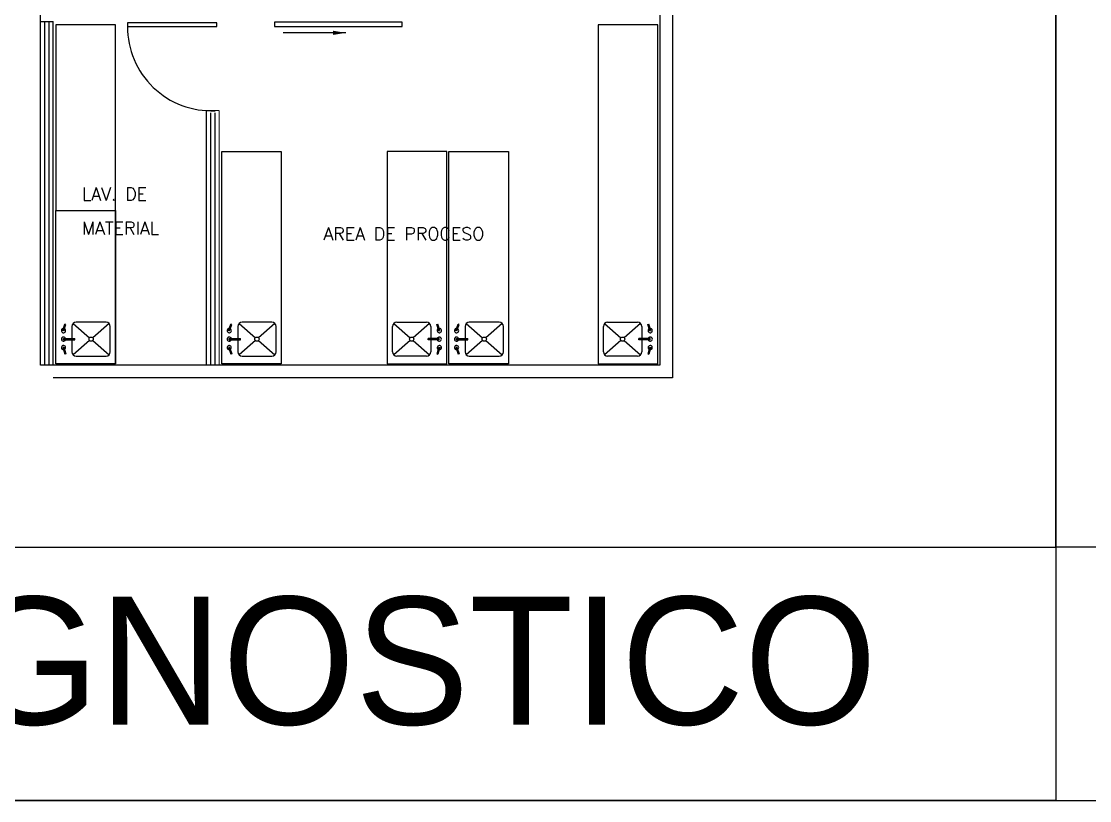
# Model space of a CAD drawing. Header units: millimetres. Extents: x 2523 to 2756, y 378 to 482.
# Drawn here: x 2724.74 to 2737.29, y 378.27 to 387.42 of the extents above; entities that cross this region are included whole.
import ezdxf

# ---------------------------------------------------------------- set-up
doc = ezdxf.new("R2010")
doc.units = ezdxf.units.MM
doc.layers.get('Defpoints').update_dxf_attribs({"color": 8})
for name, color, linetype in [('CANCEL', 6, 'Continuous'), ('M', 5, 'Continuous'), ('MOBILIARIO', 161, 'Continuous'), ('MS', 8, 'Continuous'), ('TEXTOS', 3, 'Continuous')]:
    doc.layers.add(name, color=color, linetype=linetype)
doc.layers.add('MUROBAJO', color=4, linetype='Continuous', lineweight=0)
doc.styles.add('ROMANS', font='romans.shx')
doc.styles.get("Standard").update_dxf_attribs({"font": 'arial.ttf'})
doc.styles.add('STYLE1', font='GOTHIC.TTF')
doc.dimstyles.new('GABY', dxfattribs={"dimtxt": 0.15, "dimasz": 0.15, "dimexe": 0.18, "dimexo": 0.0625, "dimgap": 0.09, "dimtad": 0, "dimtih": 1, "dimtoh": 1, "dimzin": 0, "dimdsep": 46, "dimtxsty": 'Standard', "dimcen": 0.09, "dimadec": 0, "dimazin": 0, "dimtfac": 1, "dimtofl": 0, "dimtmove": 0, "dimatfit": 3, "dimfxl": 0.18, "dimtolj": 1, "dimtzin": 0, "dimarcsym": 0})

# ---------------------------------------------------------------- blocks, each defined once
blk = doc.blocks.new('PK120')
at = {"layer": 'CANCEL'}
blk.add_lwpolyline([(1.178, -0.025), (1.178, 1.175), (1.131, 1.175), (1.131, -0.025), (1.178, -0.025), (1.178, 1.165)], dxfattribs=at)
blk.add_arc((1.124, 0.05), 1.125, 89.6506, 182.5573, dxfattribs=at)

msp = doc.modelspace()

# ---------------------------------------------------------------- linework, layer by layer
at = {"layer": 'CANCEL'}
for p, q in [((2724.9652, 383.3805), (2724.9652, 387.4181)), ((2725.0152, 383.3805), (2725.0152, 387.4181)), ((2725.0652, 383.3805), (2725.0652, 387.4181)), ((2725.1152, 383.3805), (2725.1152, 387.4181)), ((2726.9152, 383.3805), (2726.9152, 386.3689))]:
    msp.add_line(p, q, dxfattribs=at)
msp.add_lwpolyline([(2727.713, 387.3581), (2729.213, 387.3581), (2729.213, 387.4081), (2727.713, 387.4081)], close=True, dxfattribs=at)
for points in [[(2726.9652, 383.3805), (2726.9652, 386.3438)], [(2727.0152, 383.3805), (2727.0152, 386.3438)]]:
    msp.add_lwpolyline(points, dxfattribs=at)
at = {"layer": 'Defpoints'}
msp.add_lwpolyline([(2522.655, 381.2436), (2736.8942, 381.2436)], dxfattribs=at)
at = {"layer": 'M'}
for p, q in [((2724.9652, 387.4181), (2724.9652, 388.3957)), ((2724.9652, 387.4181), (2725.1152, 387.4181)), ((2732.2402, 383.3805), (2724.9652, 383.3805)), ((2732.3902, 383.2305), (2725.1152, 383.2305))]:
    msp.add_line(p, q, dxfattribs=at)
for points in [[(2732.2402, 387.5681), (2732.2402, 383.3805)], [(2732.3902, 387.5681), (2732.3902, 383.2305)]]:
    msp.add_lwpolyline(points, dxfattribs=at)
at = {"layer": 'MOBILIARIO'}
for p, q in [((2725.3345, 383.8362), (2725.3345, 383.5362)), ((2725.7345, 383.8862), (2725.3845, 383.8862)), ((2725.7845, 383.5362), (2725.7845, 383.8362)), ((2727.2824, 383.8362), (2727.2824, 383.5362)), ((2727.6824, 383.8862), (2727.3324, 383.8862)), ((2727.7324, 383.5362), (2727.7324, 383.8362)), ((2729.0996, 383.5362), (2729.0996, 383.8362)), ((2729.1496, 383.8862), (2729.4996, 383.8862)), ((2729.5496, 383.8362), (2729.5496, 383.5362)), ((2729.9523, 383.8362), (2729.9523, 383.5362)), ((2730.3523, 383.8862), (2730.0023, 383.8862)), ((2730.4023, 383.5362), (2730.4023, 383.8362)), ((2731.5773, 383.5362), (2731.5773, 383.8362)), ((2731.6273, 383.8862), (2731.9773, 383.8862)), ((2732.0273, 383.8362), (2732.0273, 383.5362)), ((2725.3845, 383.4862), (2725.7345, 383.4862)), ((2727.3324, 383.4862), (2727.6824, 383.4862)), ((2729.4996, 383.4862), (2729.1496, 383.4862)), ((2730.0023, 383.4862), (2730.3523, 383.4862)), ((2731.9773, 383.4862), (2731.6273, 383.4862))]:
    msp.add_line(p, q, dxfattribs=at)
for points in [[(2725.1456, 387.3777), (2725.1456, 385.1972), (2725.8456, 385.1972), (2725.8456, 387.3777)], [(2732.2161, 383.3972), (2732.2161, 387.3777), (2731.5161, 387.3777), (2731.5161, 383.3972)], [(2727.0935, 383.3972), (2727.0935, 385.8898), (2727.7935, 385.8898), (2727.7935, 383.3972)], [(2729.7384, 383.3972), (2729.7384, 385.8898), (2729.0384, 385.8898), (2729.0384, 383.3972)], [(2729.7634, 383.3972), (2729.7634, 385.8898), (2730.4634, 385.8898), (2730.4634, 383.3972)], [(2725.1456, 383.3972), (2725.1456, 385.1972), (2725.8456, 385.1972), (2725.8456, 383.3972)]]:
    msp.add_lwpolyline(points, close=True, dxfattribs=at)
for points in [[(2725.8456, 383.3972), (2725.8456, 385.386)], [(2725.2265, 383.7862), (2725.2515, 383.8612)], [(2725.2384, 383.7822), (2725.2265, 383.7862)], [(2725.2384, 383.7822), (2725.2634, 383.8572)], [(2725.2634, 383.8572), (2725.2515, 383.8612)], [(2725.3491, 383.8715), (2725.5407, 383.7027)], [(2725.7698, 383.8715), (2725.5782, 383.7027)], [(2727.1745, 383.7862), (2727.1995, 383.8612)], [(2727.1863, 383.7822), (2727.1745, 383.7862)], [(2727.1863, 383.7822), (2727.2113, 383.8572)], [(2727.2113, 383.8572), (2727.1995, 383.8612)], [(2727.297, 383.8715), (2727.4886, 383.7027)], [(2727.7178, 383.8715), (2727.5262, 383.7027)], [(2729.1142, 383.8715), (2729.3058, 383.7027)], [(2729.5349, 383.8715), (2729.3433, 383.7027)], [(2729.6206, 383.8572), (2729.6325, 383.8612)], [(2729.6456, 383.7822), (2729.6206, 383.8572)], [(2729.6575, 383.7862), (2729.6325, 383.8612)], [(2729.6456, 383.7822), (2729.6575, 383.7862)], [(2729.8444, 383.7862), (2729.8694, 383.8612)], [(2729.8562, 383.7822), (2729.8444, 383.7862)], [(2729.8562, 383.7822), (2729.8812, 383.8572)], [(2729.8812, 383.8572), (2729.8694, 383.8612)], [(2729.967, 383.8715), (2730.1586, 383.7027)], [(2730.3877, 383.8715), (2730.1961, 383.7027)], [(2731.5919, 383.8715), (2731.7835, 383.7027)], [(2732.0126, 383.8715), (2731.821, 383.7027)], [(2732.0983, 383.8572), (2732.1102, 383.8612)], [(2732.1233, 383.7822), (2732.0983, 383.8572)], [(2732.1352, 383.7862), (2732.1102, 383.8612)], [(2732.1233, 383.7822), (2732.1352, 383.7862)], [(2725.2345, 383.6918), (2725.3665, 383.6918)], [(2725.2345, 383.6793), (2725.2345, 383.6918)], [(2725.2345, 383.6793), (2725.3665, 383.6793)], [(2725.5407, 383.6696), (2725.3491, 383.5008)], [(2725.3665, 383.6793), (2725.3665, 383.6918)], [(2725.5782, 383.6696), (2725.7698, 383.5008)], [(2727.1824, 383.6918), (2727.3144, 383.6918)], [(2727.1824, 383.6793), (2727.1824, 383.6918)], [(2727.1824, 383.6793), (2727.3144, 383.6793)], [(2727.4886, 383.6696), (2727.297, 383.5008)], [(2727.3144, 383.6793), (2727.3144, 383.6918)], [(2727.5262, 383.6696), (2727.7178, 383.5008)], [(2729.3058, 383.6696), (2729.1142, 383.5008)], [(2729.3433, 383.6696), (2729.5349, 383.5008)], [(2729.6496, 383.6918), (2729.5175, 383.6918)], [(2729.5175, 383.6793), (2729.5175, 383.6918)], [(2729.6496, 383.6793), (2729.5175, 383.6793)], [(2729.6496, 383.6793), (2729.6496, 383.6918)], [(2729.8523, 383.6918), (2729.9843, 383.6918)], [(2729.8523, 383.6793), (2729.8523, 383.6918)], [(2729.8523, 383.6793), (2729.9843, 383.6793)], [(2730.1586, 383.6696), (2729.967, 383.5008)], [(2729.9843, 383.6793), (2729.9843, 383.6918)], [(2730.1961, 383.6696), (2730.3877, 383.5008)], [(2731.7835, 383.6696), (2731.5919, 383.5008)], [(2731.821, 383.6696), (2732.0126, 383.5008)], [(2732.1273, 383.6918), (2731.9952, 383.6918)], [(2731.9952, 383.6793), (2731.9952, 383.6918)], [(2732.1273, 383.6793), (2731.9952, 383.6793)], [(2732.1273, 383.6793), (2732.1273, 383.6918)], [(2725.2384, 383.5901), (2725.2265, 383.5862)], [(2725.2265, 383.5862), (2725.2515, 383.5112)], [(2725.2384, 383.5901), (2725.2634, 383.5151)], [(2725.2634, 383.5151), (2725.2515, 383.5112)], [(2727.1863, 383.5901), (2727.1745, 383.5862)], [(2727.1745, 383.5862), (2727.1995, 383.5112)], [(2727.1863, 383.5901), (2727.2113, 383.5151)], [(2727.2113, 383.5151), (2727.1995, 383.5112)], [(2729.6456, 383.5901), (2729.6206, 383.5151)], [(2729.6206, 383.5151), (2729.6325, 383.5112)], [(2729.6575, 383.5862), (2729.6325, 383.5112)], [(2729.6456, 383.5901), (2729.6575, 383.5862)], [(2729.8562, 383.5901), (2729.8444, 383.5862)], [(2729.8444, 383.5862), (2729.8694, 383.5112)], [(2729.8562, 383.5901), (2729.8812, 383.5151)], [(2729.8812, 383.5151), (2729.8694, 383.5112)], [(2732.1233, 383.5901), (2732.0983, 383.5151)], [(2732.0983, 383.5151), (2732.1102, 383.5112)], [(2732.1352, 383.5862), (2732.1102, 383.5112)], [(2732.1233, 383.5901), (2732.1352, 383.5862)]]:
    msp.add_lwpolyline(points, dxfattribs=at)
for centre in [(2725.5595, 383.6862), (2727.5074, 383.6862), (2729.3246, 383.6862), (2730.1773, 383.6862), (2731.8023, 383.6862)]:
    msp.add_circle(centre, 0.025, dxfattribs=at)
for centre, radius, start, end in [((2725.2345, 383.7862), 0.025, 89.05852, 60.06301), ((2725.3845, 383.8362), 0.05, 90, 180), ((2725.7345, 383.8362), 0.05, 0, 90), ((2727.1824, 383.7862), 0.025, 89.05852, 60.06301), ((2727.3324, 383.8362), 0.05, 90, 180), ((2727.6824, 383.8362), 0.05, 0, 90), ((2729.1496, 383.8362), 0.05, 90, 180), ((2729.4996, 383.8362), 0.05, 0, 90), ((2729.6496, 383.7862), 0.025, 119.93699, 90.94148), ((2729.8523, 383.7862), 0.025, 89.05852, 60.06301), ((2730.0023, 383.8362), 0.05, 90, 180), ((2730.3523, 383.8362), 0.05, 0, 90), ((2731.6273, 383.8362), 0.05, 90, 180), ((2731.9773, 383.8362), 0.05, 0, 90), ((2732.1273, 383.7862), 0.025, 119.93699, 90.94148), ((2725.2345, 383.6862), 0.025, 12.94285, 343.97713), ((2727.1824, 383.6862), 0.025, 12.94285, 343.97713), ((2729.6496, 383.6862), 0.025, 196.02287, 167.05715), ((2729.8523, 383.6862), 0.025, 12.94285, 343.97713), ((2732.1273, 383.6862), 0.025, 196.02287, 167.05715), ((2725.2345, 383.5862), 0.025, 299.93699, 270.94148), ((2725.3845, 383.5362), 0.05, 180, 270), ((2725.7345, 383.5362), 0.05, 270, 0), ((2727.1824, 383.5862), 0.025, 299.93699, 270.94148), ((2727.3324, 383.5362), 0.05, 180, 270), ((2727.6824, 383.5362), 0.05, 270, 0), ((2729.1496, 383.5362), 0.05, 180, 270), ((2729.4996, 383.5362), 0.05, 270, 0), ((2729.6496, 383.5862), 0.025, 269.05852, 240.06301), ((2729.8523, 383.5862), 0.025, 299.93699, 270.94148), ((2730.0023, 383.5362), 0.05, 180, 270), ((2730.3523, 383.5362), 0.05, 270, 0), ((2731.6273, 383.5362), 0.05, 180, 270), ((2731.9773, 383.5362), 0.05, 270, 0), ((2732.1273, 383.5862), 0.025, 269.05852, 240.06301)]:
    msp.add_arc(centre, radius, start, end, dxfattribs=at)
at = {"layer": 'MS'}
for points in [[(2736.8942, 378.2662), (2717.3183, 378.2662), (2717.3183, 476.1288), (2736.8942, 476.1288)], [(2736.8942, 407.121), (2755.796, 407.121), (2755.796, 381.2436), (2736.8942, 381.2436)], [(2736.8942, 378.2662), (2755.796, 378.2662), (2755.796, 381.2436), (2736.8942, 381.2436)]]:
    msp.add_lwpolyline(points, close=True, dxfattribs=at)
msp.add_lwpolyline([(2677.5093, 378.2662), (2736.8942, 378.2662)], dxfattribs=at)
at = {"layer": 'MUROBAJO'}
for p, q in [((2726.9152, 383.3805), (2726.9152, 386.3688)), ((2727.0652, 386.3688), (2727.0652, 383.3805))]:
    msp.add_line(p, q, dxfattribs=at)
msp.add_lwpolyline([(2726.9152, 386.3699), (2727.0652, 386.3699)], dxfattribs=at)

# ---------------------------------------------------------------- block references
at = {"layer": 'CANCEL', "xscale": 0.8750000001110104, "yscale": 0.8750000001110104, "zscale": 0.8750000001110104, "rotation": 89.99999999999993}
msp.add_blockref('PK120', (2727.0152, 386.3688), dxfattribs=at)

# ---------------------------------------------------------------- texts
at = {"layer": 'Defpoints', "insert": (2727.7697, 380.6598), "char_height": 1.5, "width": 50.411832, "attachment_point": 2, "style": 'STYLE1'}
msp.add_mtext('DIAGNOSTICO', dxfattribs=at)
at = {"layer": 'TEXTOS', "style": 'ROMANS'}
for s, p in [('LAV. DE ', (2725.4514, 385.3155)), ('MATERIAL', (2725.4514, 384.9132)), ('AREA DE PROCESO', (2728.2883, 384.8482))]:
    msp.add_text(s, height=0.15, rotation=360, dxfattribs=at).set_placement(p)

# ---------------------------------------------------------------- leaders
at = {"layer": 'TEXTOS'}
msp.add_leader([(2728.5501, 387.2836), (2727.8162, 387.2836)], dimstyle='GABY', override={"dimgap": 0.09, "dimtad": 0}, dxfattribs=at)

doc.saveas('drawing.dxf')
